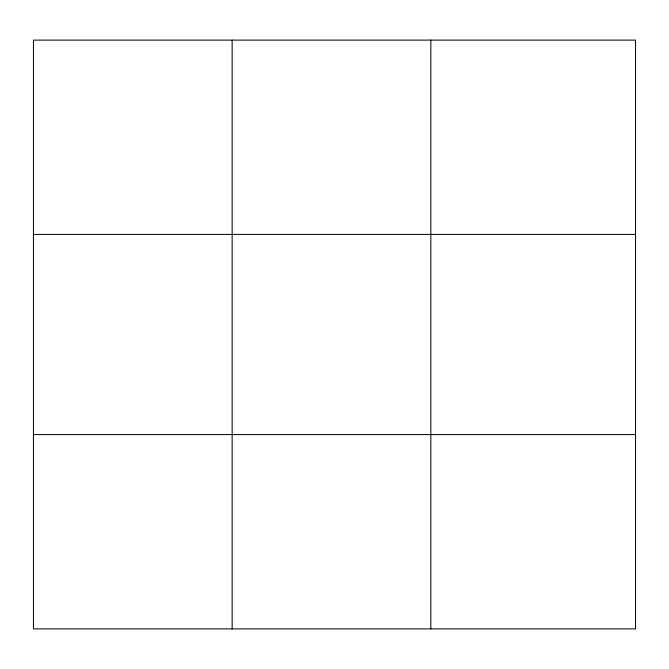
<?xml version="1.0" encoding="UTF-8"?>
<svg xmlns="http://www.w3.org/2000/svg" width="669" height="669" viewBox="0 0 669 669"><rect width="100%" height="100%" fill="white"/><g stroke="black" fill="none" stroke-linecap="round" stroke-linejoin="round"><path stroke-width="1" d="M232.143 40.115L232.143 628.885M430.836 40.115L430.836 628.885M33.45 234.409L635.55 234.409M33.45 434.591L635.55 434.591M635.55 564.126L635.55 628.885L33.45 628.885L33.45 40.115L635.55 40.115L635.55 564.126"/></g></svg>
